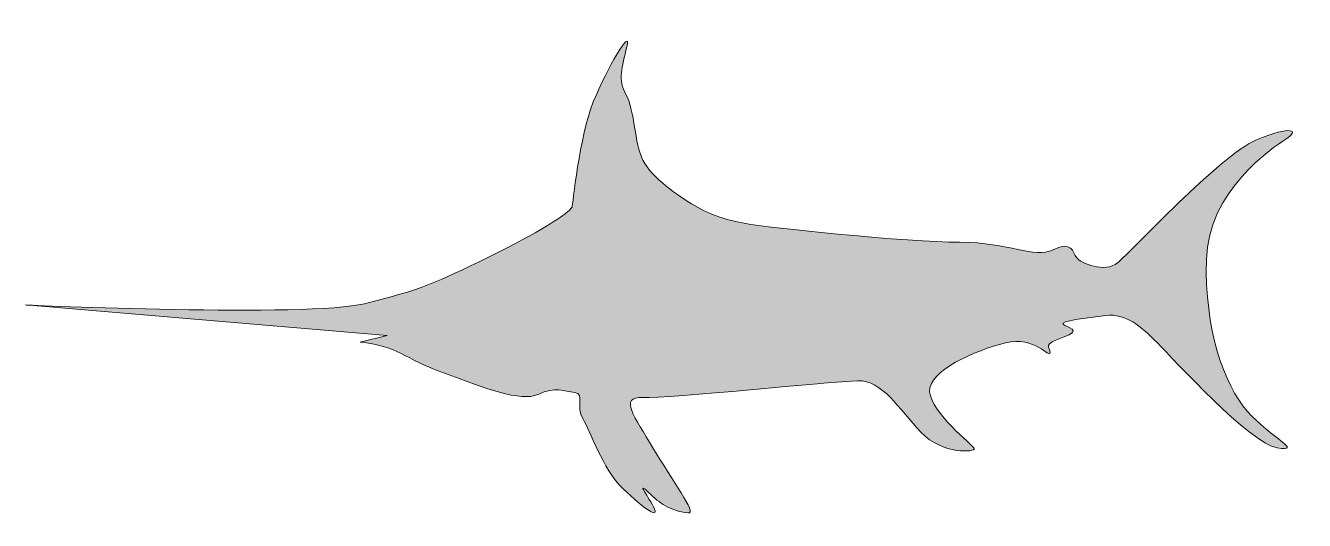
# Model space of a CAD drawing. Header units: inches. Extents: x 1.21 to 10.39, y -7.68 to -4.13.
import ezdxf

# ---------------------------------------------------------------- set-up
doc = ezdxf.new("R2010")
doc.units = ezdxf.units.IN
doc.header["$MEASUREMENT"] = 0
doc.layers.add('Layer 1', color=7, linetype='Continuous')

msp = doc.modelspace()

# ---------------------------------------------------------------- hatches: boundary and pattern name
at = {"layer": 'Layer 1', "true_color": 0xffffff}
h = msp.add_hatch(color=7, dxfattribs=at)
h.dxf.hatch_style = 2
edge = h.paths.add_edge_path()
edge.add_spline(control_points=[(5.1341, -5.4339), (5.1341, -5.4339), (5.1876, -4.9214), (5.2856, -4.6807), (5.3837, -4.4401), (5.5619, -4.1325), (5.5263, -4.2841), (5.4906, -4.4356), (5.4594, -4.5158), (5.5218, -4.6317), (5.5842, -4.7475), (5.5797, -4.9748), (5.6421, -5.0996), (5.7045, -5.2244), (5.9006, -5.3581), (6.012, -5.4249), (6.1234, -5.4917), (6.2437, -5.5274), (6.3818, -5.5541), (6.52, -5.581), (7.5538, -5.6879), (7.9147, -5.6879), (8.2757, -5.6879), (8.4494, -5.8082), (8.5876, -5.7413), (8.7257, -5.6745), (8.7257, -5.7592), (8.7569, -5.7993), (8.7881, -5.8394), (8.9575, -5.9107), (9.051, -5.835), (9.1446, -5.7592), (9.7907, -5.0595), (10.0492, -4.9526), (10.3077, -4.8456), (10.3566, -4.8857), (10.2586, -4.9481), (10.1606, -5.0105), (9.7016, -5.318), (9.6883, -5.8126), (9.6749, -6.3073), (9.813, -6.7084), (9.9823, -6.9001), (10.1517, -7.0917), (10.3923, -7.1941), (10.1962, -7.163), (10.0002, -7.1318), (9.4565, -6.5301), (9.3362, -6.4098), (9.2159, -6.2895), (9.1089, -6.196), (8.9664, -6.2137), (8.8238, -6.2315), (8.6366, -6.2538), (8.6589, -6.2761), (8.6812, -6.2984), (8.8104, -6.3162), (8.6589, -6.3697), (8.5074, -6.4231), (8.5653, -6.4366), (8.5653, -6.4811), (8.5653, -6.5257), (8.4584, -6.3563), (8.2445, -6.4098), (8.0306, -6.4633), (7.6875, -6.6103), (7.7008, -6.7619), (7.7142, -6.9134), (8.0083, -7.1407), (8.0217, -7.1674), (8.035, -7.1941), (7.7944, -7.2165), (7.6384, -7.0516), (7.4825, -6.8866), (7.3622, -6.6772), (7.1839, -6.6816), (7.0057, -6.6862), (5.8203, -6.8108), (5.6421, -6.802), (5.4639, -6.7931), (5.5819, -6.9423), (5.7134, -7.163), (5.8515, -7.3947), (6.0343, -7.6397), (5.9674, -7.6309), (5.8254, -7.6119), (5.7669, -7.564), (5.6822, -7.4838), (5.5975, -7.4036), (5.6644, -7.4882), (5.7179, -7.5863), (5.7714, -7.6844), (5.6511, -7.6041), (5.4995, -7.4571), (5.348, -7.31), (5.2633, -7.0381), (5.2099, -6.9535), (5.1564, -6.8688), (5.2277, -6.7753), (5.152, -6.7663), (5.0762, -6.7574), (5.0138, -6.7217), (4.8891, -6.7797), (4.7643, -6.8376), (4.5013, -6.7307), (4.2162, -6.6282), (3.931, -6.5257), (3.8731, -6.4276), (3.6101, -6.4053), (3.6101, -6.4053), (3.8062, -6.3563), (3.8062, -6.3563), (3.8062, -6.3563), (1.2083, -6.138), (1.2083, -6.138), (1.2083, -6.138), (3.2403, -6.2271), (3.6414, -6.129), (4.0424, -6.031), (4.1582, -5.9775), (4.5325, -5.7949), (4.9069, -5.6121), (5.0687, -5.4977), (5.0984, -5.4709), (5.1281, -5.4442), (5.1341, -5.4339), (5.1341, -5.4339), (5.1341, -5.4339), (5.1341, -5.4339), (5.1341, -5.4339)], knot_values=[0, 0, 0, 0, 1, 1, 1, 2, 2, 2, 3, 3, 3, 4, 4, 4, 5, 5, 5, 6, 6, 6, 7, 7, 7, 8, 8, 8, 9, 9, 9, 10, 10, 10, 11, 11, 11, 12, 12, 12, 13, 13, 13, 14, 14, 14, 15, 15, 15, 16, 16, 16, 17, 17, 17, 18, 18, 18, 19, 19, 19, 20, 20, 20, 21, 21, 21, 22, 22, 22, 23, 23, 23, 24, 24, 24, 25, 25, 25, 26, 26, 26, 27, 27, 27, 28, 28, 28, 29, 29, 29, 30, 30, 30, 31, 31, 31, 32, 32, 32, 33, 33, 33, 34, 34, 34, 35, 35, 35, 36, 36, 36, 37, 37, 37, 38, 38, 38, 39, 39, 39, 40, 40, 40, 41, 41, 41, 42, 42, 42, 43, 43, 43, 43], degree=3, periodic=1)

# ---------------------------------------------------------------- linework, layer by layer
at = {"layer": 'Layer 1', "lineweight": 0}
msp.add_open_spline([(5.1341, -5.4339), (5.1341, -5.4339), (5.1876, -4.9214), (5.2856, -4.6807), (5.3837, -4.4401), (5.5619, -4.1325), (5.5263, -4.2841), (5.4906, -4.4356), (5.4594, -4.5158), (5.5218, -4.6317), (5.5842, -4.7475), (5.5797, -4.9748), (5.6421, -5.0996), (5.7045, -5.2244), (5.9006, -5.3581), (6.012, -5.4249), (6.1234, -5.4917), (6.2437, -5.5274), (6.3818, -5.5541), (6.52, -5.581), (7.5538, -5.6879), (7.9147, -5.6879), (8.2757, -5.6879), (8.4494, -5.8082), (8.5876, -5.7413), (8.7257, -5.6745), (8.7257, -5.7592), (8.7569, -5.7993), (8.7881, -5.8394), (8.9575, -5.9107), (9.051, -5.835), (9.1446, -5.7592), (9.7907, -5.0595), (10.0492, -4.9526), (10.3077, -4.8456), (10.3566, -4.8857), (10.2586, -4.9481), (10.1606, -5.0105), (9.7016, -5.318), (9.6883, -5.8126), (9.6749, -6.3073), (9.813, -6.7084), (9.9823, -6.9001), (10.1517, -7.0917), (10.3923, -7.1941), (10.1962, -7.163), (10.0002, -7.1318), (9.4565, -6.5301), (9.3362, -6.4098), (9.2159, -6.2895), (9.1089, -6.196), (8.9664, -6.2137), (8.8238, -6.2315), (8.6366, -6.2538), (8.6589, -6.2761), (8.6812, -6.2984), (8.8104, -6.3162), (8.6589, -6.3697), (8.5074, -6.4231), (8.5653, -6.4366), (8.5653, -6.4811), (8.5653, -6.5257), (8.4584, -6.3563), (8.2445, -6.4098), (8.0306, -6.4633), (7.6875, -6.6103), (7.7008, -6.7619), (7.7142, -6.9134), (8.0083, -7.1407), (8.0217, -7.1674), (8.035, -7.1941), (7.7944, -7.2165), (7.6384, -7.0516), (7.4825, -6.8866), (7.3622, -6.6772), (7.1839, -6.6816), (7.0057, -6.6862), (5.8203, -6.8108), (5.6421, -6.802), (5.4639, -6.7931), (5.5819, -6.9423), (5.7134, -7.163), (5.8515, -7.3947), (6.0343, -7.6397), (5.9674, -7.6309), (5.8254, -7.6119), (5.7669, -7.564), (5.6822, -7.4838), (5.5975, -7.4036), (5.6644, -7.4882), (5.7179, -7.5863), (5.7714, -7.6844), (5.6511, -7.6041), (5.4995, -7.4571), (5.348, -7.31), (5.2633, -7.0381), (5.2099, -6.9535), (5.1564, -6.8688), (5.2277, -6.7753), (5.152, -6.7663), (5.0762, -6.7574), (5.0138, -6.7217), (4.8891, -6.7797), (4.7643, -6.8376), (4.5013, -6.7307), (4.2162, -6.6282), (3.931, -6.5257), (3.8731, -6.4276), (3.6101, -6.4053), (3.6101, -6.4053), (3.8062, -6.3563), (3.8062, -6.3563), (3.8062, -6.3563), (1.2083, -6.138), (1.2083, -6.138), (1.2083, -6.138), (3.2403, -6.2271), (3.6414, -6.129), (4.0424, -6.031), (4.1582, -5.9775), (4.5325, -5.7949), (4.9069, -5.6121), (5.0687, -5.4977), (5.0984, -5.4709), (5.1281, -5.4442), (5.1341, -5.4339), (5.1341, -5.4339), (5.1341, -5.4339), (5.1341, -5.4339), (5.1341, -5.4339)], degree=3, knots=[0, 0, 0, 0, 1, 1, 1, 2, 2, 2, 3, 3, 3, 4, 4, 4, 5, 5, 5, 6, 6, 6, 7, 7, 7, 8, 8, 8, 9, 9, 9, 10, 10, 10, 11, 11, 11, 12, 12, 12, 13, 13, 13, 14, 14, 14, 15, 15, 15, 16, 16, 16, 17, 17, 17, 18, 18, 18, 19, 19, 19, 20, 20, 20, 21, 21, 21, 22, 22, 22, 23, 23, 23, 24, 24, 24, 25, 25, 25, 26, 26, 26, 27, 27, 27, 28, 28, 28, 29, 29, 29, 30, 30, 30, 31, 31, 31, 32, 32, 32, 33, 33, 33, 34, 34, 34, 35, 35, 35, 36, 36, 36, 37, 37, 37, 38, 38, 38, 39, 39, 39, 40, 40, 40, 41, 41, 41, 42, 42, 42, 43, 43, 43, 43], dxfattribs=at)

doc.saveas('drawing.dxf')
